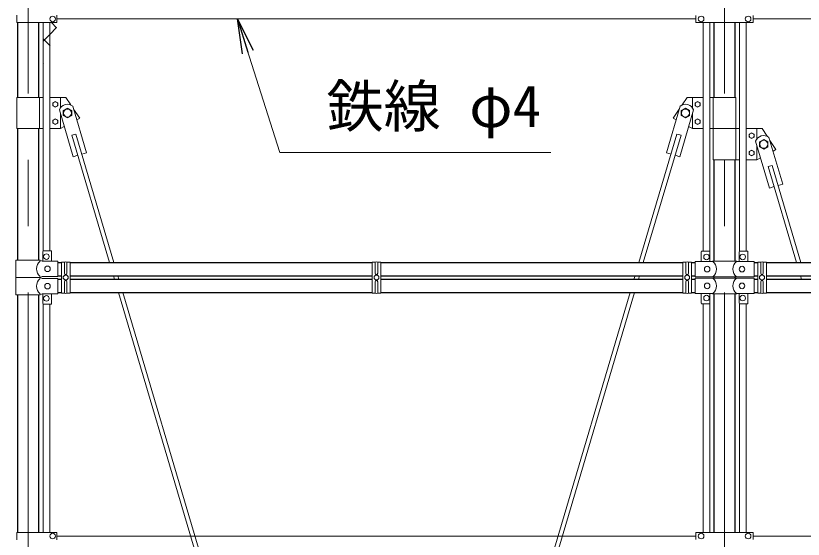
# Model space of a CAD drawing. Units: millimetres, scale not verified. Extents: x -10499 to 10501, y -7424 to 7426.
# Drawn here: x -7779 to -5517, y 1568 to 3073 of the extents above; entities that cross this region are included whole.
import ezdxf
from ezdxf.enums import TextEntityAlignment as Align

# ---------------------------------------------------------------- set-up
doc = ezdxf.new("R2010")
doc.units = ezdxf.units.MM
doc.header["$LTSCALE"] = 30
doc.linetypes.add('USER1', pattern=[50.8, 31.75, -6.35, 6.35, -6.35])
for name, color, linetype, lineweight in [('0-1_D-STR1', 1, 'Continuous', 25), ('0-4_D-BMK', 2, 'USER1', 13), ('0-5_D-STR3', 3, 'Continuous', 13), ('0-6_D-STR2', 7, 'Continuous', 13), ('0-B_D-STR-TXT', 7, 'Continuous', 13)]:
    doc.layers.add(name, color=color, linetype=linetype, lineweight=lineweight)
doc.layers.add('0-8_0', color=7, linetype='Continuous')
doc.styles.add('ＭＳ ゴシック', font='')
doc.styles.get('ＭＳ ゴシック').set_extended_font_data('MS Gothic')

# ---------------------------------------------------------------- blocks, each defined once
blk = doc.blocks.new('_Open')
at = {"layer": '0-8_0'}
blk.add_line((-30, 5), (0, 0), dxfattribs=at)
blk.add_lwpolyline([(-30, -5), (0, 0), (-30, 0)], dxfattribs=at)

msp = doc.modelspace()

# ---------------------------------------------------------------- linework, layer by layer
at = {"layer": '0-1_D-STR1'}
for p, q in [((-7773.42, 2838.25), (-7773.42, 3053.07)), ((-7712.92, 2838.25), (-7712.92, 3053.07)), ((-5773.42, 2838.25), (-5773.42, 3053.27)), ((-5712.92, 2838.25), (-5712.92, 3053.27)), ((-7773.42, 2370.57), (-7773.42, 2748.25)), ((-7712.92, 2370.57), (-7712.92, 2748.25)), ((-5773.42, 2367.17), (-5773.42, 2658.25)), ((-5712.92, 2367.17), (-5712.92, 2658.25)), ((-7658.17, 2363.67), (-7648.17, 2363.67)), ((-7623.17, 2363.67), (-6755.67, 2363.67)), ((-6730.67, 2363.67), (-5863.17, 2363.67)), ((-5838.17, 2363.67), (-5828.17, 2363.67)), ((-5658.17, 2363.67), (-5648.17, 2363.67)), ((-5623.17, 2363.67), (-4743.17, 2363.67)), ((-7658.17, 2325.57), (-7648.17, 2325.57)), ((-7658.17, 2315.57), (-7648.17, 2315.57)), ((-7623.17, 2325.57), (-6755.67, 2325.57)), ((-7623.17, 2315.57), (-6755.67, 2315.57)), ((-6730.67, 2325.57), (-5863.17, 2325.57)), ((-6730.67, 2315.57), (-5863.17, 2315.57)), ((-5838.17, 2325.57), (-5828.17, 2325.57)), ((-5838.17, 2315.57), (-5828.17, 2315.57)), ((-5773.42, 2318.97), (-5773.42, 2322.17)), ((-5773.42, 2318.97), (-5773.42, 2322.17)), ((-5712.92, 2318.97), (-5712.92, 2322.17)), ((-5712.92, 2318.97), (-5712.92, 2322.17)), ((-5658.17, 2325.57), (-5648.17, 2325.57)), ((-5658.17, 2315.57), (-5648.17, 2315.57)), ((-5623.17, 2325.57), (-4743.17, 2325.57)), ((-5623.17, 2315.57), (-4743.17, 2315.57)), ((-7773.42, 1588.07), (-7773.42, 2270.57)), ((-7712.92, 1588.07), (-7712.92, 2270.57)), ((-7658.17, 2277.47), (-7648.17, 2277.47)), ((-7623.17, 2277.47), (-6755.67, 2277.47)), ((-6730.67, 2277.47), (-5863.17, 2277.47)), ((-5838.17, 2277.47), (-5828.17, 2277.47)), ((-5773.42, 1587.87), (-5773.42, 2273.97)), ((-5712.92, 1587.87), (-5712.92, 2273.97)), ((-5658.17, 2277.47), (-5648.17, 2277.47)), ((-5623.17, 2277.47), (-4743.17, 2277.47))]:
    msp.add_line(p, q, dxfattribs=at)
at = {"layer": '0-4_D-BMK'}
for p, q in [((-7743.17, 5325.57), (-7743.17, -4594.43)), ((-5743.17, 5325.57), (-5743.17, -4594.43))]:
    msp.add_line(p, q, dxfattribs=at)
at = {"layer": '0-5_D-STR3'}
for p, q in [((-7775.97, 3074.07), (-7775.97, 3053.07)), ((-7661.17, 3074.07), (-7661.17, 3053.07)), ((-5825.67, 3063.57), (-7661.17, 3063.57)), ((-5825.67, 3073.87), (-5825.67, 3053.27)), ((-5660.67, 3073.87), (-5660.67, 3053.27)), ((-4743.17, 3063.57), (-5660.67, 3063.57)), ((-7775.97, 3053.07), (-7661.17, 3053.07)), ((-7700.67, 2396.89), (-7700.67, 3053.07)), ((-7681.67, 2397.57), (-7681.67, 3053.07)), ((-5825.67, 3053.27), (-5660.67, 3053.27)), ((-5804.67, 3053.27), (-5804.67, 2396.67)), ((-5785.67, 3053.27), (-5785.67, 2395.99)), ((-5700.67, 3053.27), (-5700.67, 2395.99)), ((-5681.67, 3053.27), (-5681.67, 2396.67)), ((-7775.72, 2838.25), (-7775.72, 2748.25)), ((-7700.67, 2838.25), (-7775.72, 2838.25)), ((-7710.62, 2838.25), (-7710.62, 2748.25)), ((-7635.62, 2838.25), (-7681.67, 2838.25)), ((-7650.62, 2838.25), (-7650.62, 2808.25)), ((-7635.62, 2838.25), (-7621.01, 2816.32)), ((-5850.72, 2838.25), (-5865.34, 2816.32)), ((-5804.67, 2838.25), (-5850.72, 2838.25)), ((-5835.72, 2838.25), (-5835.72, 2808.25)), ((-5710.62, 2838.25), (-5785.67, 2838.25)), ((-5775.72, 2838.25), (-5775.72, 2748.25)), ((-5710.62, 2838.25), (-5710.62, 2748.25)), ((-7615.71, 2813.31), (-7575.95, 2679.07)), ((-5870.64, 2813.31), (-5910.4, 2679.07)), ((-7654.06, 2801.95), (-7614.3, 2667.71)), ((-7650.62, 2790.35), (-7650.62, 2748.25)), ((-5832.29, 2801.95), (-5872.05, 2667.71)), ((-5835.72, 2790.35), (-5835.72, 2748.25)), ((-7700.67, 2748.25), (-7775.72, 2748.25)), ((-7650.62, 2748.25), (-7681.67, 2748.25)), ((-7639.89, 2754.1), (-7650.62, 2748.25)), ((-5846.46, 2754.1), (-5835.72, 2748.25)), ((-5835.72, 2748.25), (-5804.67, 2748.25)), ((-5785.67, 2748.25), (-5710.62, 2748.25)), ((-5775.72, 2748.25), (-5775.72, 2658.25)), ((-5700.67, 2748.25), (-5775.72, 2748.25)), ((-5710.62, 2748.25), (-5710.62, 2658.25)), ((-5635.62, 2748.25), (-5681.67, 2748.25)), ((-5650.62, 2748.25), (-5650.62, 2718.25)), ((-5635.62, 2748.25), (-5621.01, 2726.32)), ((-7606.41, 2732.63), (-7617.92, 2729.22)), ((-7617.92, 2729.22), (-7509.65, 2363.67)), ((-7606.41, 2732.63), (-7497.13, 2363.67)), ((-5879.94, 2732.63), (-5989.21, 2363.67)), ((-5868.43, 2729.22), (-5976.7, 2363.67)), ((-5879.94, 2732.63), (-5868.43, 2729.22)), ((-5615.71, 2723.31), (-5575.95, 2589.07)), ((-5654.06, 2711.95), (-5614.3, 2577.71)), ((-5650.62, 2700.35), (-5650.62, 2658.25)), ((-7600.88, 2671.69), (-7614.3, 2667.71)), ((-7575.95, 2679.07), (-7589.37, 2675.1)), ((-5910.4, 2679.07), (-5896.98, 2675.1)), ((-5885.47, 2671.69), (-5872.05, 2667.71)), ((-5700.67, 2658.25), (-5775.72, 2658.25)), ((-5650.62, 2658.25), (-5681.67, 2658.25)), ((-5639.89, 2664.1), (-5650.62, 2658.25)), ((-5606.41, 2642.63), (-5617.92, 2639.22)), ((-5617.92, 2639.22), (-5536.31, 2363.67)), ((-5606.41, 2642.63), (-5523.79, 2363.67)), ((-5600.88, 2581.69), (-5614.3, 2577.71)), ((-5575.95, 2589.07), (-5589.37, 2585.1)), ((-7701.17, 2395.57), (-7701.17, 2367.57)), ((-7699.17, 2397.57), (-7678.17, 2397.57)), ((-7676.17, 2395.57), (-7676.17, 2367.57)), ((-5810.17, 2366.67), (-5810.17, 2394.67)), ((-5787.17, 2396.67), (-5808.17, 2396.67)), ((-5785.17, 2366.67), (-5785.17, 2394.67)), ((-5701.17, 2366.67), (-5701.17, 2394.67)), ((-5699.17, 2396.67), (-5678.17, 2396.67)), ((-5676.17, 2366.67), (-5676.17, 2394.67)), ((-7779.27, 2370.57), (-7709.37, 2370.57)), ((-7779.27, 2370.57), (-7779.27, 2320.57)), ((-7703.37, 2367.57), (-7709.37, 2370.57)), ((-7703.37, 2367.57), (-7658.17, 2367.57)), ((-7658.17, 2323.57), (-7658.17, 2367.57)), ((-7648.17, 2364.94), (-7639.17, 2364.94)), ((-7639.17, 2364.94), (-7639.17, 2332.57)), ((-7632.17, 2364.94), (-7632.17, 2332.57)), ((-6746.67, 2364.94), (-6746.67, 2332.57)), ((-6730.67, 2364.94), (-6739.67, 2364.94)), ((-6739.67, 2364.94), (-6739.67, 2332.57)), ((-5854.17, 2364.94), (-5854.17, 2332.57)), ((-5838.17, 2364.94), (-5847.17, 2364.94)), ((-5847.17, 2364.94), (-5847.17, 2332.57)), ((-5828.17, 2366.67), (-5776.97, 2366.67)), ((-5828.17, 2322.67), (-5828.17, 2366.67)), ((-5776.97, 2367.17), (-5777.97, 2366.67)), ((-5776.97, 2367.17), (-5709.37, 2367.17)), ((-5709.37, 2367.17), (-5708.37, 2366.67)), ((-5709.37, 2366.67), (-5658.17, 2366.67)), ((-5658.17, 2322.67), (-5658.17, 2366.67)), ((-5648.17, 2364.94), (-5639.17, 2364.94)), ((-5639.17, 2364.94), (-5639.17, 2332.57)), ((-5632.17, 2364.94), (-5632.17, 2332.57)), ((-7779.27, 2320.57), (-7709.37, 2320.57)), ((-7779.27, 2320.57), (-7709.37, 2320.57)), ((-7779.27, 2270.57), (-7779.27, 2320.57)), ((-7703.37, 2323.57), (-7709.37, 2320.57)), ((-7703.37, 2317.57), (-7709.37, 2320.57)), ((-7703.37, 2323.57), (-7658.17, 2323.57)), ((-7703.37, 2317.57), (-7658.17, 2317.57)), ((-7658.17, 2317.57), (-7658.17, 2273.57)), ((-7639.17, 2275.68), (-7639.17, 2308.57)), ((-7632.17, 2275.68), (-7632.17, 2308.57)), ((-7498.37, 2325.57), (-7495.4, 2315.57)), ((-7485.85, 2325.57), (-7482.89, 2315.57)), ((-6746.67, 2275.68), (-6746.67, 2308.57)), ((-6739.67, 2275.68), (-6739.67, 2308.57)), ((-6000.5, 2325.57), (-6003.46, 2315.57)), ((-5987.98, 2325.57), (-5990.95, 2315.57)), ((-5854.17, 2275.68), (-5854.17, 2308.57)), ((-5847.17, 2275.68), (-5847.17, 2308.57)), ((-5828.17, 2322.67), (-5776.97, 2322.67)), ((-5828.17, 2318.47), (-5776.97, 2318.47)), ((-5828.17, 2318.47), (-5828.17, 2274.47)), ((-5776.97, 2322.17), (-5777.97, 2322.67)), ((-5776.97, 2318.97), (-5777.97, 2318.47)), ((-5709.37, 2322.67), (-5658.17, 2322.67)), ((-5709.37, 2318.47), (-5658.17, 2318.47)), ((-5658.17, 2318.47), (-5658.17, 2274.47)), ((-5639.17, 2275.68), (-5639.17, 2308.57)), ((-5632.17, 2275.68), (-5632.17, 2308.57)), ((-5525.02, 2325.57), (-5522.06, 2315.57)), ((-7779.27, 2270.57), (-7709.37, 2270.57)), ((-7703.37, 2273.57), (-7709.37, 2270.57)), ((-7703.37, 2273.57), (-7658.17, 2273.57)), ((-7701.17, 2245.57), (-7701.17, 2273.57)), ((-7676.17, 2245.57), (-7676.17, 2273.57)), ((-7484.12, 2277.47), (-6632.96, -596.33)), ((-7471.6, 2277.47), (-6620.45, -596.33)), ((-6014.75, 2277.47), (-6865.9, -596.33)), ((-6002.23, 2277.47), (-6853.39, -596.33)), ((-5828.17, 2274.47), (-5776.97, 2274.47)), ((-5810.17, 2274.47), (-5810.17, 2246.47)), ((-5785.17, 2274.47), (-5785.17, 2246.47)), ((-5776.97, 2273.97), (-5777.97, 2274.47)), ((-5776.97, 2273.97), (-5709.37, 2273.97)), ((-5709.37, 2273.97), (-5708.37, 2274.47)), ((-5709.37, 2274.47), (-5658.17, 2274.47)), ((-5701.17, 2274.47), (-5701.17, 2246.47)), ((-5676.17, 2274.47), (-5676.17, 2246.47)), ((-7700.67, 1588.07), (-7700.67, 2244.24)), ((-7699.17, 2243.57), (-7678.17, 2243.57)), ((-7681.67, 1588.07), (-7681.67, 2243.57)), ((-5787.17, 2244.47), (-5808.17, 2244.47)), ((-5804.67, 2244.47), (-5804.67, 1587.87)), ((-5785.67, 2245.14), (-5785.67, 1587.87)), ((-5700.67, 2245.14), (-5700.67, 1587.87)), ((-5699.17, 2244.47), (-5678.17, 2244.47)), ((-5681.67, 2244.47), (-5681.67, 1587.87)), ((-7775.97, 1588.07), (-7775.97, 1567.07)), ((-7775.97, 1588.07), (-7661.17, 1588.07)), ((-7661.17, 1588.07), (-7661.17, 1567.07)), ((-5825.67, 1587.87), (-5660.67, 1587.87)), ((-5825.67, 1587.87), (-5825.67, 1567.27)), ((-5660.67, 1587.87), (-5660.67, 1567.27)), ((-5825.67, 1577.57), (-7661.17, 1577.57)), ((-4743.17, 1577.57), (-5660.67, 1577.57))]:
    msp.add_line(p, q, dxfattribs=at)
for points in [[(-7665.62, 2826.35), (-7672.64, 2822.3), (-7672.64, 2814.2), (-7665.62, 2810.15), (-7658.61, 2814.2), (-7658.61, 2822.3)], [(-7630.62, 2807.1), (-7642.62, 2800.18), (-7642.62, 2786.32), (-7630.62, 2779.39), (-7618.62, 2786.32), (-7618.62, 2800.18)], [(-5855.72, 2807.1), (-5843.72, 2800.18), (-5843.72, 2786.32), (-5855.72, 2779.39), (-5867.72, 2786.32), (-5867.72, 2800.18)], [(-5820.72, 2826.35), (-5813.71, 2822.3), (-5813.71, 2814.2), (-5820.72, 2810.15), (-5827.74, 2814.2), (-5827.74, 2822.3)], [(-7665.62, 2760.15), (-7672.64, 2764.2), (-7672.64, 2772.3), (-7665.62, 2776.35), (-7658.61, 2772.3), (-7658.61, 2764.2)], [(-5820.72, 2760.15), (-5813.71, 2764.2), (-5813.71, 2772.3), (-5820.72, 2776.35), (-5827.74, 2772.3), (-5827.74, 2764.2)], [(-5665.62, 2736.35), (-5672.64, 2732.3), (-5672.64, 2724.2), (-5665.62, 2720.15), (-5658.61, 2724.2), (-5658.61, 2732.3)], [(-5630.62, 2717.1), (-5642.62, 2710.18), (-5642.62, 2696.32), (-5630.62, 2689.39), (-5618.62, 2696.32), (-5618.62, 2710.18)], [(-5665.62, 2670.15), (-5672.64, 2674.2), (-5672.64, 2682.3), (-5665.62, 2686.35), (-5658.61, 2682.3), (-5658.61, 2674.2)], [(-7635.67, 2312.47), (-7642.69, 2316.52), (-7642.69, 2324.62), (-7635.67, 2328.67), (-7628.66, 2324.62), (-7628.66, 2316.52)], [(-6743.17, 2312.47), (-6736.16, 2316.52), (-6736.16, 2324.62), (-6743.17, 2328.67), (-6750.19, 2324.62), (-6750.19, 2316.52)], [(-5850.67, 2312.47), (-5843.66, 2316.52), (-5843.66, 2324.62), (-5850.67, 2328.67), (-5857.69, 2324.62), (-5857.69, 2316.52)], [(-5635.67, 2312.47), (-5642.69, 2316.52), (-5642.69, 2324.62), (-5635.67, 2328.67), (-5628.66, 2324.62), (-5628.66, 2316.52)]]:
    msp.add_lwpolyline(points, close=True, dxfattribs=at)
for points in [[(-7613.08, 2804.43), (-7595.62, 2778.25), (-7603.97, 2773.69)], [(-5873.27, 2804.43), (-5890.72, 2778.25), (-5882.38, 2773.69)], [(-5613.08, 2714.43), (-5595.62, 2688.25), (-5603.97, 2683.69)], [(-7639.17, 2275.68), (-7648.17, 2275.68), (-7648.17, 2364.94)], [(-7632.17, 2364.94), (-7623.17, 2364.94), (-7623.17, 2275.68), (-7632.17, 2275.68)], [(-6746.67, 2364.94), (-6755.67, 2364.94), (-6755.67, 2275.68), (-6746.67, 2275.68)], [(-6739.67, 2275.68), (-6730.67, 2275.68), (-6730.67, 2364.94)], [(-5854.17, 2364.94), (-5863.17, 2364.94), (-5863.17, 2275.68), (-5854.17, 2275.68)], [(-5847.17, 2275.68), (-5838.17, 2275.68), (-5838.17, 2364.94)], [(-5639.17, 2275.68), (-5648.17, 2275.68), (-5648.17, 2364.94)], [(-5632.17, 2364.94), (-5623.17, 2364.94), (-5623.17, 2275.68), (-5632.17, 2275.68)], [(-5776.97, 2322.17), (-5709.37, 2322.17), (-5708.37, 2322.67)], [(-5776.97, 2318.97), (-5709.37, 2318.97), (-5708.37, 2318.47)]]:
    msp.add_lwpolyline(points, dxfattribs=at)
for centre, radius in [((-7673.17, 3063.57), 8), ((-5810.67, 3063.57), 8), ((-5675.67, 3063.57), 8), ((-7665.62, 2818.25), 7.03), ((-5820.72, 2818.25), 7.03), ((-7630.62, 2793.25), 11.5), ((-5855.72, 2793.25), 11.5), ((-7665.62, 2768.25), 7.03), ((-5820.72, 2768.25), 7.03), ((-5665.62, 2728.25), 7.03), ((-5630.62, 2703.25), 11.5), ((-5665.62, 2678.25), 7.03), ((-7691.17, 2380.57), 8), ((-5795.17, 2379.67), 8), ((-5691.17, 2379.67), 8), ((-7688.17, 2345.57), 8), ((-5793.17, 2344.67), 8), ((-5693.17, 2344.67), 8), ((-7635.67, 2320.57), 7.03), ((-6743.17, 2320.57), 7.03), ((-5850.67, 2320.57), 7.03), ((-5635.67, 2320.57), 7.03), ((-7688.17, 2295.57), 8), ((-5793.17, 2296.47), 8), ((-5693.17, 2296.47), 8), ((-7691.17, 2260.57), 8), ((-5795.17, 2261.47), 8), ((-5691.17, 2261.47), 8), ((-7673.17, 1577.57), 8), ((-5810.67, 1577.57), 8), ((-5675.67, 1577.57), 8)]:
    msp.add_circle(centre, radius, dxfattribs=at)
for centre, radius, start, end in [((-7630.62, 2793.25), 25, 53.36802, 159.62823), ((-5855.72, 2793.25), 25, 20.37177, 126.63198), ((-5630.62, 2703.25), 25, 53.36802, 159.62823), ((-7699.17, 2395.57), 2, 90, 180), ((-7678.17, 2395.57), 2, 0, 90), ((-5808.17, 2394.67), 2, 90, 180), ((-5787.17, 2394.67), 2, 0, 90), ((-5699.17, 2394.67), 2, 90, 180), ((-5678.17, 2394.67), 2, 0, 90), ((-7690.79, 2345.57), 28.8, 130.19176, 229.80824), ((-7635.67, 2359.31), 6.62, 58.10921, 121.89079), ((-6743.17, 2359.31), 6.62, 58.10921, 121.89079), ((-5850.67, 2359.31), 6.62, 58.10921, 121.89079), ((-5795.56, 2344.67), 28.8, 310.19176, 49.80824), ((-5690.79, 2344.67), 28.8, 130.19176, 229.80824), ((-5635.67, 2359.31), 6.62, 58.10921, 121.89079), ((-7635.67, 2332.57), 3.5, 180, 0), ((-6743.17, 2332.57), 3.5, 180, 0), ((-5850.67, 2332.57), 3.5, 180, 0), ((-5635.67, 2332.57), 3.5, 180, 0), ((-7690.79, 2295.57), 28.8, 130.19176, 229.80824), ((-7635.67, 2308.57), 3.5, 0, 180), ((-6743.17, 2308.57), 3.5, 0, 180), ((-5850.67, 2308.57), 3.5, 0, 180), ((-5795.56, 2296.47), 28.8, 310.19176, 49.80824), ((-5690.79, 2296.47), 28.8, 130.19176, 229.80824), ((-5635.67, 2308.57), 3.5, 0, 180), ((-7635.67, 2281.3), 6.62, 238.10921, 301.89079), ((-6743.17, 2281.3), 6.62, 238.10921, 301.89079), ((-5850.67, 2281.3), 6.62, 238.10921, 301.89079), ((-5635.67, 2281.3), 6.62, 238.10921, 301.89079), ((-7699.17, 2245.57), 2, 180, 270), ((-7678.17, 2245.57), 2, 270, 0), ((-5808.17, 2246.47), 2, 180, 270), ((-5787.17, 2246.47), 2, 270, 0), ((-5699.17, 2246.47), 2, 180, 270), ((-5678.17, 2246.47), 2, 270, 0)]:
    msp.add_arc(centre, radius, start, end, dxfattribs=at)
at = {"layer": '0-6_D-STR2'}
for p, q in [((-7661.98, 3038.38), (-7676.67, 3053.07)), ((-7699.71, 2934.69), (-7700.67, 2935.65))]:
    msp.add_line(p, q, dxfattribs=at)
for points in [[(-7700.67, 2999.74), (-7681.67, 3018.74), (-7661.94, 3038.47)], [(-7680.85, 2986.54), (-7681.67, 2987.37), (-7700.67, 3006.37)]]:
    msp.add_lwpolyline(points, dxfattribs=at)
at = {"layer": '0-B_D-STR-TXT'}
msp.add_lwpolyline([(-6242.59, 2679.49), (-7020.92, 2679.49), (-7142.06, 3061.66)], dxfattribs=at)

# ---------------------------------------------------------------- block references
at = {"layer": '0-B_D-STR-TXT', "xscale": 3.333333, "yscale": 3.333333, "rotation": 107.58773}
msp.add_blockref('_Open', (-7142.66, 3063.57), dxfattribs=at)

# ---------------------------------------------------------------- texts
at = {"layer": '0-B_D-STR-TXT', "style": 'ＭＳ ゴシック'}
msp.add_text('鉄線 φ4', height=120.3, dxfattribs=at).set_placement((-6886.63, 2716.67), align=Align.BOTTOM_LEFT)

doc.saveas('drawing.dxf')
